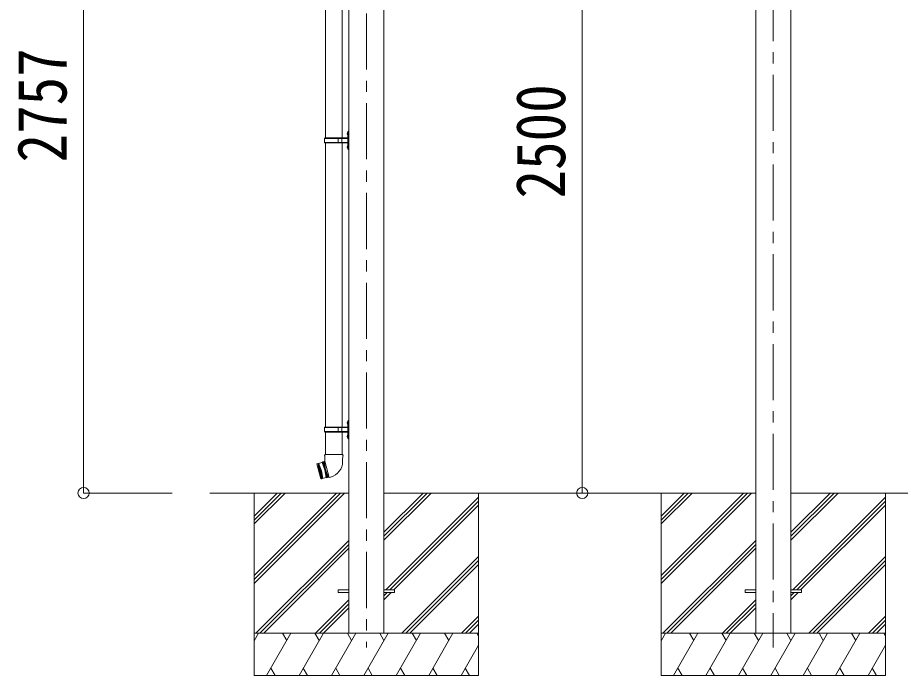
# Model space of a CAD drawing. Units: millimetres at full size, sheet at 1:40. Extents: x -11243 to 11243, y -7760 to 7760.
# Drawn here: x 1035 to 4180, y -5204 to -2860 of the extents above; entities that cross this region are included whole.
import ezdxf
from ezdxf.enums import TextEntityAlignment as Align

# ---------------------------------------------------------------- set-up
doc = ezdxf.new("R2010")
doc.units = ezdxf.units.MM
doc.header["$LTSCALE"] = 40
doc.header["$PDMODE"] = 32
doc.header["$PDSIZE"] = 40
doc.linetypes.add('CHAIN1', pattern=[8, 5, -1, 1, -1])
doc.layers.add('0-3_ELV2', color=4, linetype='Continuous', lineweight=9)
doc.layers.add('0-6_OTH_LINE', color=6, linetype='Continuous', lineweight=9)
doc.styles.add('ＭＳ ゴシック', font='')
doc.styles.get('ＭＳ ゴシック').set_extended_font_data('MS Gothic')

msp = doc.modelspace()

# ---------------------------------------------------------------- linework, layer by layer
at = {"layer": '0-3_ELV2', "color": 5, "linetype": 'CHAIN1'}
for p, q in [((3727.13, -1783.16), (3727.13, -5104.99)), ((2277.13, -1884.55), (2277.13, -5104.99))]:
    msp.add_line(p, q, dxfattribs=at)
at = {"layer": '0-3_ELV2'}
for p, q in [((3664.63, -1954.08), (3664.63, -5054.38)), ((3789.63, -1954.08), (3789.63, -5054.38)), ((2214.63, -2055.48), (2214.63, -5054.38)), ((2339.63, -2055.48), (2339.63, -5054.38)), ((2177.13, -4899.88), (2214.63, -4899.88)), ((2177.13, -4899.88), (2177.13, -4908.88)), ((2339.63, -4899.88), (2377.13, -4899.88)), ((2377.13, -4899.88), (2377.13, -4908.88)), ((3627.13, -4899.88), (3664.63, -4899.88)), ((3627.13, -4899.88), (3627.13, -4908.88)), ((3789.63, -4899.88), (3827.13, -4899.88)), ((3827.13, -4899.88), (3827.13, -4908.88)), ((2177.13, -4908.88), (2214.63, -4908.88)), ((2339.63, -4908.88), (2377.13, -4908.88)), ((3627.13, -4908.88), (3664.63, -4908.88)), ((3789.63, -4908.88), (3827.13, -4908.88))]:
    msp.add_line(p, q, dxfattribs=at)
at = {"layer": '0-3_ELV2', "color": 7}
for p, q in [((2131.28, -2277.38), (2131.24, -3288.37)), ((2190.98, -2277.38), (2190.94, -3288.37)), ((2210.06, -3269.23), (2210.69, -3269.23)), ((2210.06, -3269.23), (2210.06, -3277.53)), ((2210.69, -3269.23), (2210.69, -3277.53)), ((2210.69, -3269.23), (2211.09, -3269.63)), ((2213.09, -3264.88), (2211.09, -3266.88)), ((2211.09, -3266.88), (2211.13, -3327.88)), ((2211.09, -3269.63), (2211.09, -3277.13)), ((2213.09, -3264.88), (2213.13, -3329.88)), ((2213.09, -3264.88), (2215.09, -3264.88)), ((2215.13, -3329.88), (2215.09, -3264.88)), ((2128.09, -3290.38), (2129.09, -3288.38)), ((2128.09, -3304.38), (2128.09, -3290.38)), ((2176.59, -3290.38), (2128.09, -3290.38)), ((2210.59, -3288.38), (2129.09, -3288.38)), ((2176.59, -3306.38), (2176.59, -3288.38)), ((2177.34, -3288.38), (2179.34, -3290.38)), ((2210.59, -3290.38), (2179.34, -3290.38)), ((2189.72, -3290.38), (2187.72, -3288.38)), ((2189.72, -3304.38), (2189.72, -3290.38)), ((2208.79, -3271.23), (2210.84, -3272.23)), ((2210.06, -3277.53), (2210.69, -3277.53)), ((2210.69, -3277.53), (2211.09, -3277.13)), ((2210.84, -3272.23), (2211.45, -3273.38)), ((2128.09, -3304.38), (2129.09, -3306.38)), ((2176.59, -3304.38), (2128.09, -3304.38)), ((2129.09, -3306.38), (2210.59, -3306.38)), ((2131.24, -3306.37), (2131.28, -4319.38)), ((2177.34, -3306.38), (2179.34, -3304.38)), ((2210.59, -3304.38), (2179.34, -3304.38)), ((2189.72, -3304.38), (2187.72, -3306.38)), ((2190.94, -3306.37), (2190.98, -4319.38)), ((2208.79, -3319.23), (2210.84, -3320.23)), ((2210.06, -3317.23), (2210.69, -3317.23)), ((2210.06, -3317.23), (2210.06, -3325.53)), ((2210.06, -3325.53), (2210.69, -3325.53)), ((2210.69, -3317.23), (2210.69, -3325.53)), ((2210.69, -3317.23), (2211.09, -3317.63)), ((2210.69, -3325.53), (2211.09, -3325.13)), ((2210.84, -3320.23), (2211.45, -3321.38)), ((2211.09, -3317.63), (2211.09, -3325.13)), ((2211.13, -3327.88), (2213.13, -3329.88)), ((2215.13, -3329.88), (2213.13, -3329.88)), ((2208.82, -4302.23), (2210.87, -4303.23)), ((2210.09, -4300.23), (2210.73, -4300.23)), ((2210.09, -4300.23), (2210.09, -4308.53)), ((2210.09, -4308.53), (2210.73, -4308.53)), ((2210.73, -4300.23), (2211.13, -4300.63)), ((2210.87, -4303.23), (2211.48, -4304.38)), ((2213.13, -4295.88), (2211.13, -4297.88)), ((2211.13, -4297.88), (2211.13, -4358.88)), ((2213.13, -4295.88), (2213.13, -4360.88)), ((2213.13, -4295.88), (2215.13, -4295.88)), ((2215.13, -4360.88), (2215.13, -4295.88)), ((2128.13, -4321.38), (2129.13, -4319.38)), ((2128.13, -4335.38), (2128.13, -4321.38)), ((2176.62, -4321.38), (2128.13, -4321.38)), ((2128.13, -4335.38), (2129.13, -4337.38)), ((2176.62, -4335.38), (2128.13, -4335.38)), ((2210.63, -4319.38), (2129.13, -4319.38)), ((2129.13, -4337.38), (2210.63, -4337.38)), ((2131.28, -4337.38), (2131.28, -4417.08)), ((2176.62, -4337.38), (2176.62, -4319.38)), ((2177.38, -4319.38), (2179.38, -4321.38)), ((2177.38, -4337.38), (2179.38, -4335.38)), ((2210.63, -4321.38), (2179.38, -4321.38)), ((2210.63, -4335.38), (2179.38, -4335.38)), ((2189.75, -4321.38), (2187.75, -4319.38)), ((2189.75, -4335.38), (2187.75, -4337.38)), ((2189.75, -4335.38), (2189.75, -4321.38)), ((2190.98, -4337.38), (2190.98, -4417.08)), ((2208.82, -4350.23), (2210.87, -4351.23)), ((2210.09, -4348.23), (2210.73, -4348.23)), ((2210.09, -4348.23), (2210.09, -4356.53)), ((2210.09, -4356.53), (2210.73, -4356.53)), ((2210.73, -4348.23), (2210.73, -4356.53)), ((2210.73, -4348.23), (2211.13, -4348.63)), ((2210.73, -4356.53), (2211.13, -4356.13)), ((2210.87, -4351.23), (2211.48, -4352.38)), ((2211.13, -4358.88), (2213.13, -4360.88)), ((2215.13, -4360.88), (2213.13, -4360.88)), ((2129.43, -4417.08), (2127.73, -4421.58)), ((2129.46, -4422.08), (2127.73, -4421.58)), ((2192.83, -4417.08), (2129.43, -4417.08)), ((2129.43, -4417.08), (2129.57, -4440.32)), ((2192.83, -4417.08), (2192.68, -4442.08)), ((2100.84, -4450.61), (2101.2, -4449.99)), ((2100.84, -4450.61), (2115.16, -4504.02)), ((2119.07, -4445.21), (2101.2, -4449.99)), ((2115.77, -4504.38), (2101.2, -4449.99)), ((2105.06, -4448.96), (2119.63, -4503.34)), ((2109.45, -4476.93), (2105.06, -4448.96)), ((2106.99, -4448.44), (2121.56, -4502.82)), ((2117.18, -4474.86), (2106.99, -4448.44)), ((2121.71, -4443.46), (2119.07, -4445.21)), ((2121.71, -4443.46), (2123.64, -4442.95)), ((2136.79, -4499.78), (2121.71, -4443.46)), ((2126.6, -4442.41), (2123.64, -4442.95)), ((2123.64, -4442.95), (2138.73, -4499.26)), ((2129.5, -4441.63), (2126.6, -4442.41)), ((2126.6, -4442.41), (2131.18, -4471.1)), ((2129.57, -4440.32), (2129.17, -4440.43)), ((2129.17, -4440.43), (2144.78, -4498.67)), ((2109.45, -4476.93), (2119.63, -4503.34)), ((2117.18, -4474.86), (2121.56, -4502.82)), ((2141.56, -4498.24), (2131.18, -4471.1)), ((2144.46, -4497.47), (2141.56, -4498.24)), ((2144.78, -4498.67), (2149.69, -4497.36)), ((2133.64, -4499.59), (2115.77, -4504.38)), ((2118.27, -4504.38), (2117.66, -4504.02)), ((2136.79, -4499.78), (2133.64, -4499.59)), ((2136.79, -4499.78), (2138.73, -4499.26)), ((2141.56, -4498.24), (2138.73, -4499.26)), ((1719.13, -4554.38), (2214.63, -4554.38)), ((1877.13, -4554.38), (1877.13, -5204.38)), ((1877.13, -4848.55), (2171.31, -4554.38)), ((1877.13, -4862.69), (2185.45, -4554.38)), ((1877.13, -4876.84), (2199.59, -4554.38)), ((1877.13, -4664.71), (1987.46, -4554.38)), ((1877.13, -4650.56), (1973.32, -4554.38)), ((1877.13, -4636.42), (1959.17, -4554.38)), ((2339.63, -4722.71), (2507.96, -4554.38)), ((2339.63, -4708.56), (2493.82, -4554.38)), ((2339.63, -4694.42), (2479.67, -4554.38)), ((2339.63, -4554.38), (3664.63, -4554.38)), ((2677.13, -4554.38), (2677.13, -5204.38)), ((3327.13, -4554.38), (3327.13, -5204.38)), ((3327.13, -4848.55), (3621.31, -4554.38)), ((3327.13, -4862.69), (3635.45, -4554.38)), ((3327.13, -4876.84), (3649.59, -4554.38)), ((3327.13, -4664.71), (3437.46, -4554.38)), ((3327.13, -4650.56), (3423.32, -4554.38)), ((3327.13, -4636.42), (3409.17, -4554.38)), ((3789.63, -4722.71), (3957.96, -4554.38)), ((3789.63, -4708.56), (3943.82, -4554.38)), ((3789.63, -4694.42), (3929.67, -4554.38)), ((3789.63, -4554.38), (5114.62, -4554.38)), ((4127.13, -4554.38), (4127.13, -5204.38)), ((2346.3, -4899.88), (2677.13, -4569.06)), ((2360.45, -4899.88), (2677.13, -4583.2)), ((3796.3, -4899.88), (4127.13, -4569.06)), ((3810.45, -4899.88), (4127.13, -4583.2)), ((2374.59, -4899.88), (2677.13, -4597.34)), ((3824.59, -4899.88), (4127.13, -4597.34)), ((1883.44, -5054.38), (2214.63, -4723.19)), ((1897.58, -5054.38), (2214.63, -4737.33)), ((3333.44, -5054.38), (3664.63, -4723.19)), ((3347.58, -5054.38), (3664.63, -4737.33)), ((1911.72, -5054.38), (2214.63, -4751.47)), ((3361.72, -5054.38), (3664.63, -4751.47)), ((2403.94, -5054.38), (2677.13, -4781.19)), ((2418.08, -5054.38), (2677.13, -4795.33)), ((2432.22, -5054.38), (2677.13, -4809.47)), ((3853.94, -5054.38), (4127.13, -4781.19)), ((3868.08, -5054.38), (4127.13, -4795.33)), ((3882.22, -5054.38), (4127.13, -4809.47)), ((2214.63, -4935.32), (2095.57, -5054.38)), ((2339.63, -4934.84), (2365.59, -4908.88)), ((2339.63, -4920.69), (2351.45, -4908.88)), ((3664.63, -4935.32), (3545.57, -5054.38)), ((3789.63, -4934.84), (3815.59, -4908.88)), ((3789.63, -4920.69), (3801.45, -4908.88)), ((2109.71, -5054.38), (2214.63, -4949.46)), ((2123.85, -5054.38), (2214.63, -4963.6)), ((3559.71, -5054.38), (3664.63, -4949.46)), ((3573.85, -5054.38), (3664.63, -4963.6)), ((2616.07, -5054.38), (2677.13, -4993.32)), ((4066.07, -5054.38), (4127.13, -4993.32)), ((2630.21, -5054.38), (2677.13, -5007.46)), ((2644.35, -5054.38), (2677.13, -5021.6)), ((4080.21, -5054.38), (4127.13, -5007.46)), ((4094.35, -5054.38), (4127.13, -5021.6)), ((2677.13, -5054.38), (1877.13, -5054.38)), ((1877.13, -5081.88), (1893.01, -5054.38)), ((1921.87, -5204.38), (2008.48, -5054.38)), ((1993.48, -5080.36), (1978.48, -5054.37)), ((2037.34, -5204.37), (2123.95, -5054.38)), ((2108.95, -5080.36), (2093.94, -5054.38)), ((2152.81, -5204.38), (2239.42, -5054.38)), ((2224.42, -5080.36), (2209.41, -5054.38)), ((2268.28, -5204.38), (2354.89, -5054.38)), ((2339.89, -5080.36), (2324.88, -5054.37)), ((2383.75, -5204.38), (2470.36, -5054.38)), ((2455.36, -5080.36), (2440.36, -5054.38)), ((2499.22, -5204.38), (2585.83, -5054.38)), ((2555.83, -5054.38), (2570.83, -5080.36)), ((2671.3, -5054.38), (2677.13, -5064.48)), ((4127.13, -5054.38), (3327.13, -5054.38)), ((3327.13, -5081.88), (3343.01, -5054.38)), ((3371.87, -5204.38), (3458.48, -5054.38)), ((3443.48, -5080.36), (3428.48, -5054.37)), ((3487.34, -5204.37), (3573.95, -5054.38)), ((3558.95, -5080.36), (3543.94, -5054.38)), ((3602.81, -5204.38), (3689.42, -5054.38)), ((3674.42, -5080.36), (3659.41, -5054.38)), ((3718.28, -5204.38), (3804.89, -5054.38)), ((3789.89, -5080.36), (3774.88, -5054.37)), ((3833.75, -5204.38), (3920.36, -5054.38)), ((3905.36, -5080.36), (3890.36, -5054.38)), ((3949.22, -5204.38), (4035.83, -5054.38)), ((4005.83, -5054.38), (4020.83, -5080.36)), ((4121.3, -5054.38), (4127.13, -5064.48)), ((2614.69, -5204.38), (2677.13, -5096.24)), ((4064.69, -5204.38), (4127.13, -5096.24)), ((1936.87, -5178.4), (1951.87, -5204.38)), ((2052.34, -5178.4), (2067.34, -5204.37)), ((2167.81, -5178.39), (2182.81, -5204.38)), ((2283.28, -5178.4), (2298.28, -5204.38)), ((2398.75, -5178.4), (2413.75, -5204.38)), ((2514.22, -5178.4), (2529.22, -5204.38)), ((2629.69, -5178.4), (2644.69, -5204.38)), ((3386.87, -5178.4), (3401.87, -5204.38)), ((3502.34, -5178.4), (3517.34, -5204.37)), ((3617.81, -5178.39), (3632.81, -5204.38)), ((3733.28, -5178.4), (3748.28, -5204.38)), ((3848.75, -5178.4), (3863.75, -5204.38)), ((3964.22, -5178.4), (3979.22, -5204.38)), ((4079.69, -5178.4), (4094.69, -5204.38)), ((1877.13, -5204.38), (2677.13, -5204.38)), ((3327.13, -5204.38), (4127.13, -5204.38))]:
    msp.add_line(p, q, dxfattribs=at)
at = {"layer": '0-3_ELV2', "color": 6}
for p, q in [((1269.49, -4554.38), (1585.73, -4554.38)), ((3046.29, -4554.38), (2643.13, -4554.38))]:
    msp.add_line(p, q, dxfattribs=at)
at = {"layer": '0-3_ELV2', "color": 7}
for points in [[(2208.79, -3275.53), (2210.84, -3274.53), (2211.45, -3273.38)], [(2208.79, -3323.53), (2210.84, -3322.53), (2211.45, -3321.38)], [(2208.82, -4306.53), (2210.87, -4305.53), (2211.48, -4304.38)], [(2210.73, -4300.23), (2210.73, -4308.53), (2211.13, -4308.13)], [(2208.82, -4354.53), (2210.87, -4353.53), (2211.48, -4352.38)], [(2192.83, -4417.08), (2194.33, -4421.58), (2192.8, -4422.08)], [(2119.07, -4445.21), (2129.25, -4471.62), (2133.64, -4499.59)]]:
    msp.add_lwpolyline(points, dxfattribs=at)
for centre, radius, start, end in [((2214.39, -3273.38), 6, 136.21765, 223.78235), ((2210.59, -3287.88), 0.5, 270, 0), ((2210.59, -3289.88), 0.5, 270, 0), ((2214.39, -3321.38), 6, 136.21765, 223.78235), ((2210.59, -3304.88), 0.5, 0, 90), ((2210.59, -3306.88), 0.5, 0, 90), ((2214.42, -4304.38), 6, 136.21765, 223.78235), ((2210.63, -4318.88), 0.5, 270, 0), ((2210.63, -4320.88), 0.5, 270, 0), ((2210.63, -4335.88), 0.5, 0, 90), ((2210.63, -4337.88), 0.5, 0, 90), ((2214.42, -4352.38), 6, 136.21765, 223.78235), ((2134.68, -4441.33), 58, 285, 359.65623)]:
    msp.add_arc(centre, radius, start, end, dxfattribs=at)
at = {"layer": '0-3_ELV2', "color": 6}
for p in [(1269.49, -4554.38), (3046.29, -4554.38)]:
    msp.add_point(p, dxfattribs=at)
at = {"layer": '0-6_OTH_LINE'}
for p, q in [((1269.49, -4554.38), (1269.49, -1797.71)), ((3046.29, -2054.38), (3046.29, -4554.38))]:
    msp.add_line(p, q, dxfattribs=at)

# ---------------------------------------------------------------- texts
at = {"layer": '0-3_ELV2', "color": 7, "style": 'ＭＳ ゴシック', "width": 0.85}
for s, p in [('2757', (1261.49, -3376.04)), ('2500', (3038.29, -3504.38))]:
    msp.add_text(s, height=176, rotation=90, dxfattribs=at).set_placement(p, align=Align.BOTTOM_LEFT)

doc.saveas('drawing.dxf')
